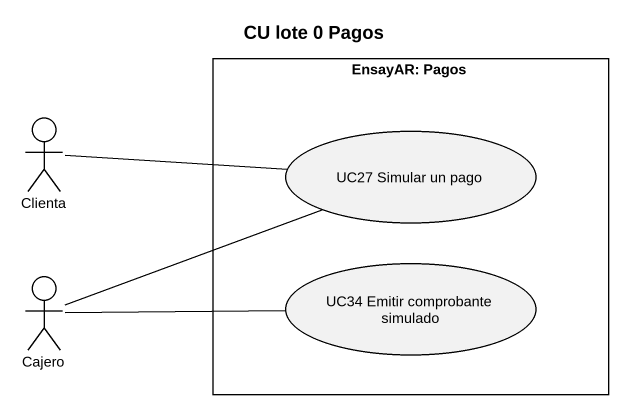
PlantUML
@startuml
title CU lote 0 Pagos
rectangle "EnsayAR: Pagos" as EnsayAR_Pagos {
  usecase "UC27 Simular un pago" as UC27_Simular_un_pago
  usecase "UC34 Emitir comprobante simulado" as UC34_Emitir_comprobante
}
actor Clienta
actor Cajero
Clienta -right- UC27_Simular_un_pago
Cajero -right- UC27_Simular_un_pago
Cajero -right- UC34_Emitir_comprobante
@enduml
